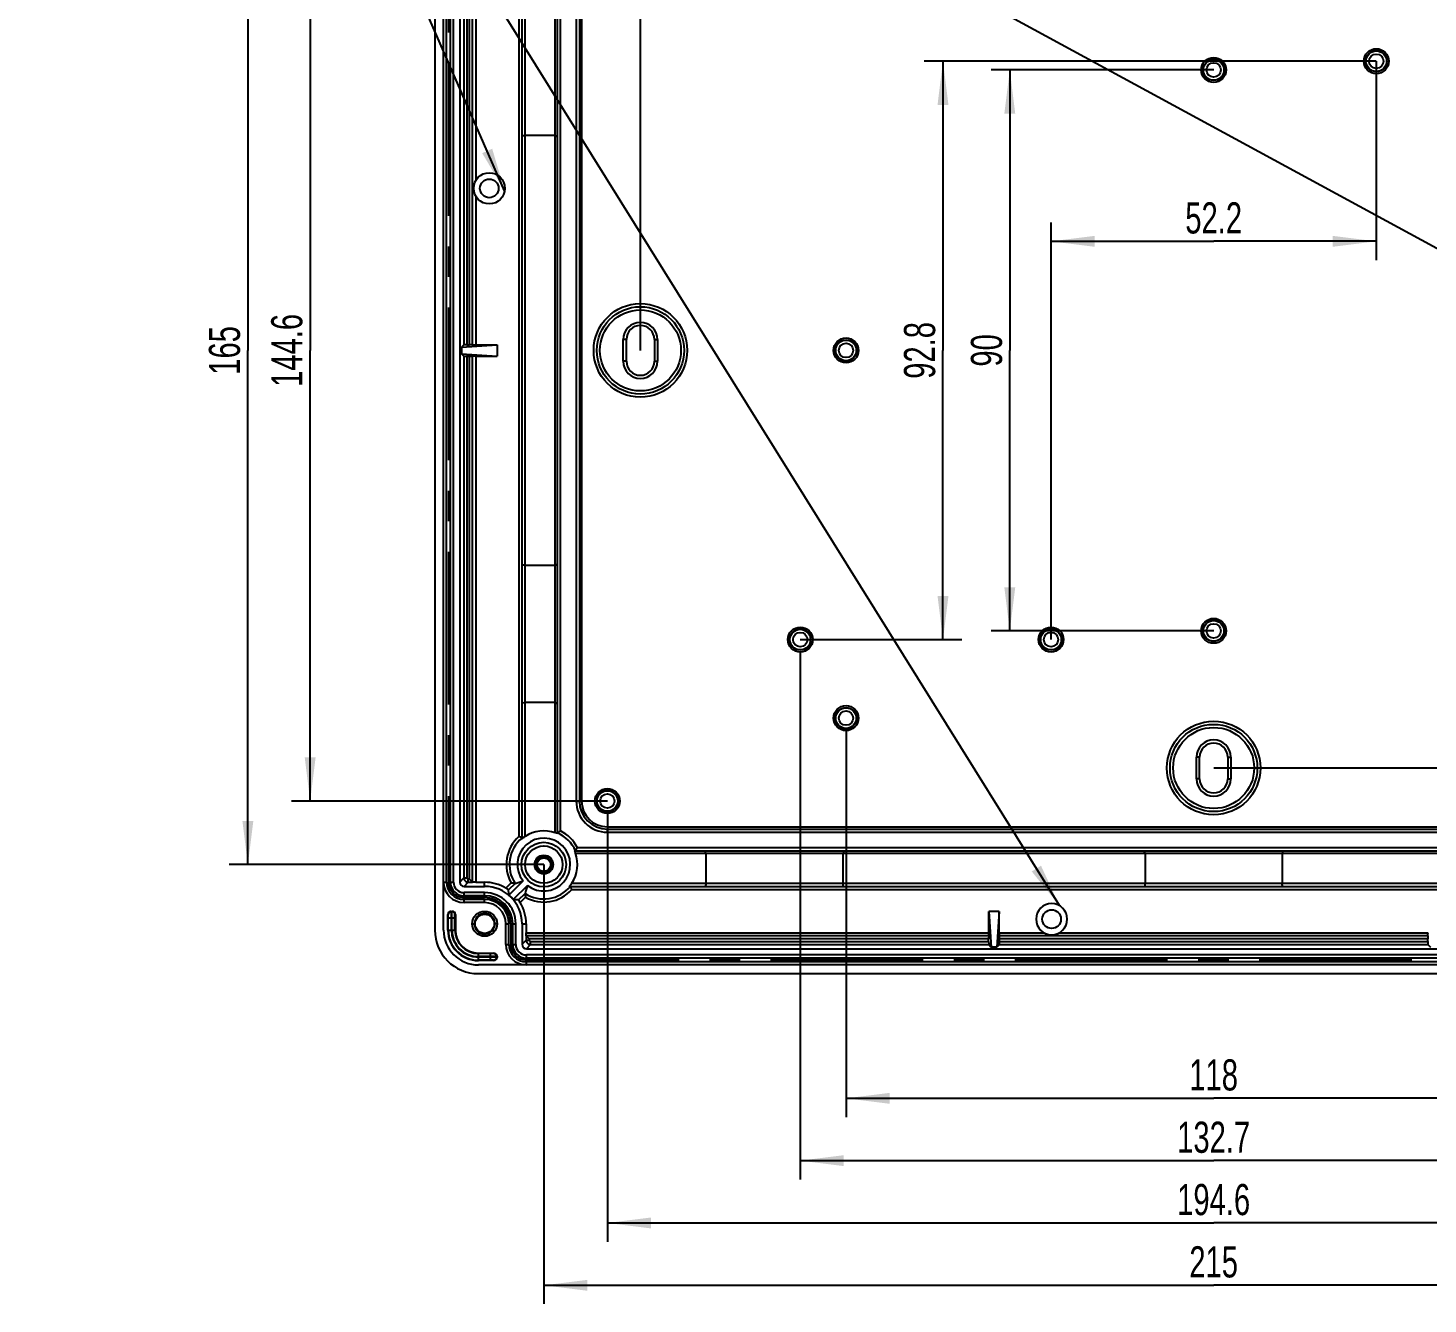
# Model space of a CAD drawing. Header units: millimetres. Extents: x 0 to 594, y 0 to 420.
# Drawn here: x 312 to 424.3, y 253.7 to 356 of the extents above; entities that cross this region are included whole.
import ezdxf

# ---------------------------------------------------------------- set-up
doc = ezdxf.new("R2010")
doc.units = ezdxf.units.MM
doc.header["$LTSCALE"] = 32.67
doc.linetypes.add('CENTER', pattern=[0.6, 0.375, -0.075, 0.075, -0.075])
doc.layers.get('0').update_dxf_attribs({"linetype": 'CONTINUOUS'})
for name, color, linetype in [('KASTEN_ABOX_DXF_CONTINUOUS_LINE', 7, 'CONTINUOUS'), ('KURVEN', 7, 'CONTINUOUS'), ('M-490-925-01-6274_DXF_DIMENSION', 7, 'CONTINUOUS'), ('M-490-925-01-6274_DXF_TEXT', 7, 'CONTINUOUS')]:
    doc.layers.add(name, color=color, linetype=linetype)
doc.styles.get("Standard").update_dxf_attribs({"font": 'txt', "width": 0.7})
doc.dimstyles.new('DIMSTYLE_2', dxfattribs={"dimtxt": 2.5, "dimasz": 3.5, "dimexe": 1.5, "dimexo": 0, "dimtad": 1, "dimdec": 3, "dimlfac": 2, "dimdsep": 46, "dimtxsty": 'Standard', "dimblk": '_FILLED', "dimblk1": '_FILLED', "dimblk2": '_FILLED', "dimcen": 0.09, "dimclrt": 5, "dimadec": 3, "dimazin": 2, "dimtp": 0.3, "dimtm": 0.3, "dimtfac": 1, "dimtdec": 3, "dimtofl": 0, "dimtmove": 0, "dimatfit": 3, "dimldrblk": '_FILLED', "dimfxl": 1, "dimtolj": 1, "dimarcsym": 0})
doc.dimstyles.new('DIMSTYLE_3', dxfattribs={"dimtxt": 2.5, "dimasz": 3.5, "dimexe": 1.5, "dimexo": 0, "dimtad": 1, "dimdec": 3, "dimlfac": 2, "dimdsep": 46, "dimtxsty": 'Standard', "dimblk": '_FILLED', "dimblk1": '_FILLED', "dimblk2": '_FILLED', "dimcen": 0.09, "dimclrt": 5, "dimadec": 3, "dimazin": 2, "dimtp": 0.5, "dimtm": 0.5, "dimtfac": 1, "dimtdec": 3, "dimtofl": 0, "dimtmove": 0, "dimatfit": 3, "dimldrblk": '_FILLED', "dimfxl": 1, "dimtolj": 1, "dimarcsym": 0})
doc.dimstyles.get("Standard").update_dxf_attribs({"dimtxt": 2.5, "dimasz": 3.5, "dimexe": 1.5, "dimexo": 0, "dimtad": 1, "dimdec": 3, "dimdsep": 46, "dimtxsty": 'Standard', "dimblk": '_FILLED', "dimblk1": '_FILLED', "dimblk2": '_FILLED', "dimcen": 0.09, "dimclrt": 5, "dimadec": 3, "dimazin": 2, "dimtol": 1, "dimtp": 0.005, "dimtm": 0.005, "dimtfac": 1, "dimtdec": 3, "dimtofl": 0, "dimtmove": 0, "dimatfit": 3, "dimldrblk": '_FILLED', "dimfxl": 1, "dimtolj": 1, "dimarcsym": 0})

# ---------------------------------------------------------------- blocks, each defined once
blk = doc.blocks.new('_FILLED')
at = {"color": 0, "linetype": 'ByBlock'}
blk.add_solid([(0, 0), (-1, 0.125), (-1, -0.125)], dxfattribs=at)
blk = doc.blocks.new('*D12')
at = {"layer": 'M-490-925-01-6274_DXF_DIMENSION', "color": 2, "linetype": 'Continuous', "transparency": 16777216}
for p, q in [((407.11, 363.68), (486.11, 363.68)), ((484.61, 363.68), (484.61, 330.18)), ((484.61, 296.68), (484.61, 330.18)), ((407.11, 296.68), (486.11, 296.68))]:
    blk.add_line(p, q, dxfattribs=at)
at = {"layer": 'M-490-925-01-6274_DXF_DIMENSION', "color": 2, "linetype": 'Continuous', "transparency": 16777216, "xscale": 3.5, "yscale": 3.5, "zscale": 3.5}
for p, rotation in [((484.61, 363.68), 90), ((484.61, 296.68), 270)]:
    blk.add_blockref('_FILLED', p, dxfattribs=dict(at, rotation=rotation))
at = {"layer": 'M-490-925-01-6274_DXF_DIMENSION', "color": 5, "linetype": 'Continuous', "transparency": 16777216, "insert": (481.48, 330.18), "char_height": 2.5, "width": 7.7679, "attachment_point": 2, "rotation": 90, "line_spacing_factor": 0.9}
blk.add_mtext('134', dxfattribs=at)
blk = doc.blocks.new('*D13')
at = {"layer": 'M-490-925-01-6274_DXF_DIMENSION', "color": 2, "linetype": 'Continuous', "transparency": 16777216}
for p, q in [((361.11, 330.18), (361.11, 391.68)), ((453.11, 330.18), (453.11, 391.68)), ((361.11, 390.18), (407.11, 390.18)), ((453.11, 390.18), (407.11, 390.18))]:
    blk.add_line(p, q, dxfattribs=at)
at = {"layer": 'M-490-925-01-6274_DXF_DIMENSION', "color": 2, "linetype": 'Continuous', "transparency": 16777216, "xscale": 3.5, "yscale": 3.5, "zscale": 3.5, "rotation": 180}
blk.add_blockref('_FILLED', (361.11, 390.18), dxfattribs=at)
at = {"layer": 'M-490-925-01-6274_DXF_DIMENSION', "color": 2, "linetype": 'Continuous', "transparency": 16777216, "xscale": 3.5, "yscale": 3.5, "zscale": 3.5}
blk.add_blockref('_FILLED', (453.11, 390.18), dxfattribs=at)
at = {"layer": 'M-490-925-01-6274_DXF_DIMENSION', "color": 5, "linetype": 'Continuous', "transparency": 16777216, "insert": (407.11, 393.31), "char_height": 2.5, "width": 8.0357, "attachment_point": 2, "line_spacing_factor": 0.9}
blk.add_mtext('184', dxfattribs=at)
blk = doc.blocks.new('*D15')
at = {"layer": 'M-490-925-01-6274_DXF_DIMENSION', "color": 2, "linetype": 'Continuous', "transparency": 16777216}
for p, q in [((353.36, 288.93), (353.36, 253.68)), ((460.86, 288.93), (460.86, 253.68)), ((353.36, 255.18), (407.11, 255.18)), ((460.86, 255.18), (407.11, 255.18))]:
    blk.add_line(p, q, dxfattribs=at)
at = {"layer": 'M-490-925-01-6274_DXF_DIMENSION', "color": 2, "linetype": 'Continuous', "transparency": 16777216, "xscale": 3.5, "yscale": 3.5, "zscale": 3.5, "rotation": 180}
blk.add_blockref('_FILLED', (353.36, 255.18), dxfattribs=at)
at = {"layer": 'M-490-925-01-6274_DXF_DIMENSION', "color": 2, "linetype": 'Continuous', "transparency": 16777216, "xscale": 3.5, "yscale": 3.5, "zscale": 3.5}
blk.add_blockref('_FILLED', (460.86, 255.18), dxfattribs=at)
at = {"layer": 'M-490-925-01-6274_DXF_DIMENSION', "color": 5, "linetype": 'Continuous', "transparency": 16777216, "insert": (407.11, 258.31), "char_height": 2.5, "width": 7.7679, "attachment_point": 2, "line_spacing_factor": 0.9}
blk.add_mtext('215', dxfattribs=at)
blk = doc.blocks.new('*D19')
at = {"layer": 'M-490-925-01-6274_DXF_DIMENSION', "color": 2, "linetype": 'Continuous', "transparency": 16777216}
for p, q in [((353.36, 371.43), (328.11, 371.43)), ((329.61, 371.43), (329.61, 330.18)), ((329.61, 288.93), (329.61, 330.18)), ((353.36, 288.93), (328.11, 288.93))]:
    blk.add_line(p, q, dxfattribs=at)
at = {"layer": 'M-490-925-01-6274_DXF_DIMENSION', "color": 2, "linetype": 'Continuous', "transparency": 16777216, "xscale": 3.5, "yscale": 3.5, "zscale": 3.5}
for p, rotation in [((329.61, 371.43), 90), ((329.61, 288.93), 270)]:
    blk.add_blockref('_FILLED', p, dxfattribs=dict(at, rotation=rotation))
at = {"layer": 'M-490-925-01-6274_DXF_DIMENSION', "color": 5, "linetype": 'Continuous', "transparency": 16777216, "insert": (326.48, 330.18), "char_height": 2.5, "width": 7.7679, "attachment_point": 2, "rotation": 90, "line_spacing_factor": 0.9}
blk.add_mtext('165', dxfattribs=at)
blk = doc.blocks.new('*D26')
at = {"layer": 'M-490-925-01-6274_DXF_DIMENSION', "color": 2, "linetype": 'Continuous', "transparency": 16777216}
for p, q in [((377.61, 299.68), (377.61, 268.68)), ((436.61, 299.68), (436.61, 268.68)), ((377.61, 270.18), (407.11, 270.18)), ((436.61, 270.18), (407.11, 270.18))]:
    blk.add_line(p, q, dxfattribs=at)
at = {"layer": 'M-490-925-01-6274_DXF_DIMENSION', "color": 2, "linetype": 'Continuous', "transparency": 16777216, "xscale": 3.5, "yscale": 3.5, "zscale": 3.5, "rotation": 180}
blk.add_blockref('_FILLED', (377.61, 270.18), dxfattribs=at)
at = {"layer": 'M-490-925-01-6274_DXF_DIMENSION', "color": 2, "linetype": 'Continuous', "transparency": 16777216, "xscale": 3.5, "yscale": 3.5, "zscale": 3.5}
blk.add_blockref('_FILLED', (436.61, 270.18), dxfattribs=at)
at = {"layer": 'M-490-925-01-6274_DXF_DIMENSION', "color": 5, "linetype": 'Continuous', "transparency": 16777216, "insert": (407.11, 273.31), "char_height": 2.5, "width": 7.2321, "attachment_point": 2, "line_spacing_factor": 0.9}
blk.add_mtext('118', dxfattribs=at)
blk = doc.blocks.new('*D27')
at = {"layer": 'M-490-925-01-6274_DXF_DIMENSION', "color": 2, "linetype": 'Continuous', "transparency": 16777216}
for p, q in [((440.28, 352.38), (440.28, 263.68)), ((373.93, 305.98), (373.93, 263.68)), ((373.93, 265.18), (407.11, 265.18)), ((440.28, 265.18), (407.11, 265.18))]:
    blk.add_line(p, q, dxfattribs=at)
at = {"layer": 'M-490-925-01-6274_DXF_DIMENSION', "color": 2, "linetype": 'Continuous', "transparency": 16777216, "xscale": 3.5, "yscale": 3.5, "zscale": 3.5, "rotation": 180}
blk.add_blockref('_FILLED', (373.93, 265.18), dxfattribs=at)
at = {"layer": 'M-490-925-01-6274_DXF_DIMENSION', "color": 2, "linetype": 'Continuous', "transparency": 16777216, "xscale": 3.5, "yscale": 3.5, "zscale": 3.5}
blk.add_blockref('_FILLED', (440.28, 265.18), dxfattribs=at)
at = {"layer": 'M-490-925-01-6274_DXF_DIMENSION', "color": 5, "linetype": 'Continuous', "transparency": 16777216, "insert": (407.11, 268.31), "char_height": 2.5, "width": 12.8571, "attachment_point": 2, "line_spacing_factor": 0.9}
blk.add_mtext('132.7', dxfattribs=at)
blk = doc.blocks.new('*D28')
at = {"layer": 'M-490-925-01-6274_DXF_DIMENSION', "color": 2, "linetype": 'Continuous', "transparency": 16777216}
for p, q in [((358.46, 293.03), (358.46, 258.68)), ((455.76, 293.03), (455.76, 258.68)), ((358.46, 260.18), (407.11, 260.18)), ((455.76, 260.18), (407.11, 260.18))]:
    blk.add_line(p, q, dxfattribs=at)
at = {"layer": 'M-490-925-01-6274_DXF_DIMENSION', "color": 2, "linetype": 'Continuous', "transparency": 16777216, "xscale": 3.5, "yscale": 3.5, "zscale": 3.5, "rotation": 180}
blk.add_blockref('_FILLED', (358.46, 260.18), dxfattribs=at)
at = {"layer": 'M-490-925-01-6274_DXF_DIMENSION', "color": 2, "linetype": 'Continuous', "transparency": 16777216, "xscale": 3.5, "yscale": 3.5, "zscale": 3.5}
blk.add_blockref('_FILLED', (455.76, 260.18), dxfattribs=at)
at = {"layer": 'M-490-925-01-6274_DXF_DIMENSION', "color": 5, "linetype": 'Continuous', "transparency": 16777216, "insert": (407.11, 263.31), "char_height": 2.5, "width": 13.125, "attachment_point": 2, "line_spacing_factor": 0.9}
blk.add_mtext('194.6', dxfattribs=at)
blk = doc.blocks.new('*D29')
at = {"layer": 'M-490-925-01-6274_DXF_DIMENSION', "color": 2, "linetype": 'Continuous', "transparency": 16777216}
for p, q in [((358.46, 366.33), (333.11, 366.33)), ((334.61, 366.33), (334.61, 330.18)), ((334.61, 294.03), (334.61, 330.18)), ((358.46, 294.03), (333.11, 294.03))]:
    blk.add_line(p, q, dxfattribs=at)
at = {"layer": 'M-490-925-01-6274_DXF_DIMENSION', "color": 2, "linetype": 'Continuous', "transparency": 16777216, "xscale": 3.5, "yscale": 3.5, "zscale": 3.5}
for p, rotation in [((334.61, 366.33), 90), ((334.61, 294.03), 270)]:
    blk.add_blockref('_FILLED', p, dxfattribs=dict(at, rotation=rotation))
at = {"layer": 'M-490-925-01-6274_DXF_DIMENSION', "color": 5, "linetype": 'Continuous', "transparency": 16777216, "insert": (331.48, 330.18), "char_height": 2.5, "width": 13.125, "attachment_point": 2, "rotation": 90, "line_spacing_factor": 0.9}
blk.add_mtext('144.6', dxfattribs=at)
blk = doc.blocks.new('*D31')
at = {"layer": 'M-490-925-01-6274_DXF_DIMENSION', "color": 2, "linetype": 'Continuous', "transparency": 16777216}
for p, q in [((420.16, 353.38), (420.16, 337.43)), ((394.06, 306.98), (394.06, 340.43)), ((394.06, 338.93), (407.11, 338.93)), ((420.16, 338.93), (407.11, 338.93))]:
    blk.add_line(p, q, dxfattribs=at)
at = {"layer": 'M-490-925-01-6274_DXF_DIMENSION', "color": 2, "linetype": 'Continuous', "transparency": 16777216, "xscale": 3.5, "yscale": 3.5, "zscale": 3.5, "rotation": 180}
blk.add_blockref('_FILLED', (394.06, 338.93), dxfattribs=at)
at = {"layer": 'M-490-925-01-6274_DXF_DIMENSION', "color": 2, "linetype": 'Continuous', "transparency": 16777216, "xscale": 3.5, "yscale": 3.5, "zscale": 3.5}
blk.add_blockref('_FILLED', (420.16, 338.93), dxfattribs=at)
at = {"layer": 'M-490-925-01-6274_DXF_DIMENSION', "color": 5, "linetype": 'Continuous', "transparency": 16777216, "insert": (407.11, 342.06), "char_height": 2.5, "width": 10.7143, "attachment_point": 2, "line_spacing_factor": 0.9}
blk.add_mtext('52.2', dxfattribs=at)
blk = doc.blocks.new('*D32')
at = {"layer": 'M-490-925-01-6274_DXF_DIMENSION', "color": 2, "linetype": 'Continuous', "transparency": 16777216}
for p, q in [((407.11, 352.68), (389.25, 352.68)), ((390.75, 352.68), (390.75, 330.18)), ((390.75, 307.68), (390.75, 330.18)), ((407.11, 307.68), (389.25, 307.68))]:
    blk.add_line(p, q, dxfattribs=at)
at = {"layer": 'M-490-925-01-6274_DXF_DIMENSION', "color": 2, "linetype": 'Continuous', "transparency": 16777216, "xscale": 3.5, "yscale": 3.5, "zscale": 3.5}
for p, rotation in [((390.75, 352.68), 90), ((390.75, 307.68), 270)]:
    blk.add_blockref('_FILLED', p, dxfattribs=dict(at, rotation=rotation))
at = {"layer": 'M-490-925-01-6274_DXF_DIMENSION', "color": 5, "linetype": 'Continuous', "transparency": 16777216, "insert": (387.63, 330.18), "char_height": 2.5, "width": 5.8929, "attachment_point": 2, "rotation": 90, "line_spacing_factor": 0.9}
blk.add_mtext('90', dxfattribs=at)
blk = doc.blocks.new('*D33')
at = {"layer": 'M-490-925-01-6274_DXF_DIMENSION', "color": 2, "linetype": 'Continuous', "transparency": 16777216}
for p, q in [((420.16, 353.38), (383.89, 353.38)), ((385.39, 353.38), (385.39, 330.18)), ((385.39, 306.98), (385.39, 330.18)), ((373.93, 306.98), (386.89, 306.98))]:
    blk.add_line(p, q, dxfattribs=at)
at = {"layer": 'M-490-925-01-6274_DXF_DIMENSION', "color": 2, "linetype": 'Continuous', "transparency": 16777216, "xscale": 3.5, "yscale": 3.5, "zscale": 3.5}
for p, rotation in [((385.39, 353.38), 90), ((385.39, 306.98), 270)]:
    blk.add_blockref('_FILLED', p, dxfattribs=dict(at, rotation=rotation))
at = {"layer": 'M-490-925-01-6274_DXF_DIMENSION', "color": 5, "linetype": 'Continuous', "transparency": 16777216, "insert": (382.26, 330.18), "char_height": 2.5, "width": 10.9821, "attachment_point": 2, "rotation": 90, "line_spacing_factor": 0.9}
blk.add_mtext('92.8', dxfattribs=at)

msp = doc.modelspace()

# ---------------------------------------------------------------- linework, layer by layer
at = {"layer": 'KASTEN_ABOX_DXF_CONTINUOUS_LINE', "color": 7, "linetype": 'Continuous'}
for p, q in [((344.60897, 376.6803), (344.60897, 283.6803)), ((345.30897, 287.5303), (345.30897, 372.8303)), ((346.10897, 287.5303), (346.10897, 372.8303)), ((346.61202, 372.82726), (346.61202, 287.53334)), ((346.94366, 372.49562), (346.94366, 330.63586)), ((347.64146, 330.63584), (347.64146, 372.84562)), ((351.60897, 290.99916), (351.60897, 369.36143)), ((354.27698, 291.47516), (354.27698, 368.88543)), ((354.45897, 291.4115), (354.45897, 368.94909)), ((356.20897, 366.3303), (356.20897, 294.0303)), ((356.39095, 366.3303), (356.39095, 294.0303)), ((354.27698, 347.42462), (351.85897, 347.42462)), ((346.94366, 330.63586), (346.75209, 330.44428)), ((346.75209, 330.44428), (349.60897, 330.63366)), ((346.75209, 330.44428), (346.75209, 329.91631)), ((347.19365, 330.63802), (347.39146, 330.63802)), ((347.89146, 330.63366), (349.60897, 330.63366)), ((349.60897, 330.63366), (349.60897, 329.72693)), ((359.73397, 329.3053), (359.73397, 331.0553)), ((359.98397, 329.3053), (359.98397, 331.0553)), ((362.23397, 331.0553), (362.23397, 329.3053)), ((362.48397, 331.0553), (362.48397, 329.3053)), ((346.94366, 329.72473), (346.75209, 329.91631)), ((346.75209, 329.91631), (349.60897, 329.72693)), ((346.94366, 329.72473), (346.94366, 287.86498)), ((347.19365, 329.72257), (347.39146, 329.72257)), ((347.64146, 287.51497), (347.64146, 329.72475)), ((347.89146, 329.72693), (349.60897, 329.72693)), ((354.27698, 312.93598), (351.85897, 312.93598)), ((354.27698, 301.92462), (351.85897, 301.92462)), ((405.73397, 295.8053), (405.73397, 297.5553)), ((405.98397, 295.8053), (405.98397, 297.5553)), ((408.23397, 297.5553), (408.23397, 295.8053)), ((408.48397, 297.5553), (408.48397, 295.8053)), ((358.45897, 291.96228), (455.75897, 291.96228)), ((358.45897, 291.7803), (455.75897, 291.7803)), ((353.35897, 290.3803), (353.30978, 290.42949)), ((353.40816, 290.42949), (353.35897, 290.3803)), ((355.84017, 290.0303), (458.37776, 290.0303)), ((355.90383, 289.84831), (458.3141, 289.84831)), ((366.35329, 289.84831), (366.35329, 287.4303)), ((377.36465, 289.84831), (377.36465, 287.4303)), ((401.60329, 289.84831), (401.60329, 287.4303)), ((412.61465, 289.84831), (412.61465, 287.4303)), ((350.55604, 286.48092), (351.69002, 287.61491)), ((352.03603, 288.2233), (352.10323, 288.2053)), ((352.10323, 288.2053), (352.08523, 288.1381)), ((354.61471, 288.2053), (354.6819, 288.2233)), ((354.63271, 288.1381), (354.61471, 288.2053)), ((345.30897, 283.6803), (345.30897, 287.5303)), ((348.60897, 286.6803), (346.95897, 286.6803)), ((346.96201, 287.18335), (348.60897, 287.18335)), ((347.29412, 287.51499), (347.64088, 287.51499)), ((347.89146, 287.51279), (348.60897, 287.51279)), ((351.05, 287.4223), (350.52908, 286.90137)), ((352.04358, 287.26135), (350.90959, 286.12737)), ((351.33005, 286.10041), (351.85097, 286.62133)), ((355.42784, 287.1803), (458.7901, 287.1803)), ((348.60897, 285.8803), (346.95897, 285.8803)), ((345.65897, 283.6803), (345.65897, 284.93033)), ((345.90893, 285.1803), (346.00901, 285.1803)), ((346.25897, 284.93033), (346.25897, 283.6803)), ((349.10897, 285.04632), (349.02147, 284.89477)), ((389.90897, 285.1803), (389.05897, 285.1803)), ((389.05897, 285.1803), (389.26307, 282.30869)), ((389.05897, 283.46279), (389.05897, 285.1803)), ((389.90897, 285.1803), (389.70487, 282.30869)), ((389.90897, 283.46279), (389.90897, 285.1803)), ((347.60897, 284.1803), (347.78397, 284.1803)), ((348.10897, 283.31427), (348.19647, 283.46583)), ((349.60897, 284.1803), (349.43397, 284.1803)), ((350.30897, 282.5303), (350.30897, 284.1803)), ((351.10897, 282.5303), (351.10897, 284.1803)), ((351.61202, 284.1803), (351.61202, 282.53334)), ((351.94146, 284.1803), (351.94146, 283.46279)), ((389.05679, 283.21279), (351.94364, 283.21279)), ((351.94366, 283.21221), (351.94366, 282.86498)), ((424.30679, 283.21279), (389.91115, 283.21279)), ((351.96201, 282.18335), (462.25593, 282.18335)), ((352.12054, 283.03592), (352.19365, 282.96279)), ((352.29412, 282.51499), (389.05677, 282.51499)), ((389.05461, 282.76498), (389.05461, 282.96279)), ((389.05677, 282.51499), (389.26307, 282.30869)), ((389.70487, 282.30869), (389.26307, 282.30869)), ((389.91117, 282.51499), (389.70487, 282.30869)), ((389.91117, 282.51499), (424.30677, 282.51499)), ((389.91333, 282.76498), (389.91333, 282.96279)), ((424.30461, 282.76498), (424.30461, 282.96279)), ((424.30677, 282.51499), (424.51307, 282.30869)), ((348.10897, 281.8303), (349.35901, 281.8303)), ((349.35901, 281.2303), (348.10897, 281.2303)), ((351.95897, 280.8803), (348.10897, 280.8803)), ((349.60897, 281.58033), (349.60897, 281.48026)), ((462.25897, 281.6803), (351.95897, 281.6803)), ((462.25897, 280.8803), (351.95897, 280.8803)), ((348.10897, 280.1803), (466.10897, 280.1803))]:
    msp.add_line(p, q, dxfattribs=at)
at = {"layer": 'KASTEN_ABOX_DXF_CONTINUOUS_LINE', "color": 9, "linetype": 'Continuous'}
for p, q in [((345.55897, 287.5303), (345.55897, 372.8303)), ((345.85897, 287.5303), (345.85897, 372.8303)), ((347.19365, 372.49562), (347.19365, 330.63802)), ((347.39146, 330.63802), (347.39146, 372.59561)), ((347.89146, 372.8478), (347.89146, 343.78769)), ((351.35897, 369.1838), (351.35897, 291.1768)), ((351.85897, 291.18176), (351.85897, 369.17883)), ((354.70897, 291.62786), (354.70897, 368.73273)), ((355.95897, 366.3303), (355.95897, 294.0303)), ((347.89146, 342.5729), (347.89146, 330.63366)), ((359.98397, 331.0553), (359.73397, 331.0553)), ((362.23397, 331.0553), (362.48397, 331.0553)), ((347.19365, 329.72257), (347.19365, 287.86498)), ((347.39146, 287.76498), (347.39146, 329.72257)), ((347.89146, 329.72693), (347.89146, 287.51279)), ((359.98397, 329.3053), (359.73397, 329.3053)), ((362.23397, 329.3053), (362.48397, 329.3053)), ((405.98397, 297.5553), (405.73397, 297.5553)), ((408.23397, 297.5553), (408.48397, 297.5553)), ((405.98397, 295.8053), (405.73397, 295.8053)), ((408.23397, 295.8053), (408.48397, 295.8053)), ((355.95897, 294.0303), (356.20897, 294.0303)), ((356.39095, 294.0303), (356.20897, 294.0303)), ((358.45897, 291.96228), (358.45897, 291.7803)), ((358.45897, 291.5303), (358.45897, 291.7803)), ((358.45897, 291.5303), (455.75897, 291.5303)), ((458.16141, 290.2803), (356.05653, 290.2803)), ((346.61202, 287.53334), (346.94366, 287.86498)), ((346.94366, 287.86498), (347.19365, 287.86498)), ((347.29365, 287.51499), (347.29365, 287.76498)), ((347.29365, 287.76498), (347.39146, 287.76498)), ((345.30897, 287.5303), (345.55897, 287.5303)), ((345.85897, 287.5303), (346.10897, 287.5303)), ((346.95897, 286.4303), (346.95897, 286.6803)), ((346.96201, 287.18335), (347.29412, 287.51499)), ((348.60897, 287.18335), (348.60897, 287.51279)), ((348.60897, 286.4303), (348.60897, 286.6803)), ((350.73473, 287.46056), (350.31635, 287.04218)), ((355.60547, 286.9303), (458.61247, 286.9303)), ((355.61043, 287.4303), (458.60751, 287.4303)), ((348.60897, 286.4303), (346.95897, 286.4303)), ((346.95897, 285.8803), (346.95897, 286.1303)), ((348.60897, 286.1303), (346.95897, 286.1303)), ((348.60897, 285.8803), (348.60897, 286.1303)), ((351.47085, 285.88767), (351.88923, 286.30606)), ((345.68792, 284.90138), (345.65897, 284.93033)), ((345.69221, 283.6803), (345.69221, 284.65142)), ((345.69221, 284.65142), (346.22573, 284.65142)), ((345.93788, 285.15134), (345.90893, 285.1803)), ((345.98005, 285.15134), (345.93788, 285.15134)), ((345.94217, 283.6803), (345.94217, 284.65142)), ((345.97577, 283.6803), (345.97577, 284.65142)), ((345.98005, 285.15134), (346.00901, 285.1803)), ((346.22573, 283.6803), (346.22573, 284.65142)), ((346.23002, 284.90138), (346.25897, 284.93033)), ((345.65897, 283.6803), (345.94217, 283.6803)), ((345.97577, 283.6803), (346.25897, 283.6803)), ((350.30897, 284.1803), (350.55897, 284.1803)), ((350.55897, 282.5303), (350.55897, 284.1803)), ((350.85897, 282.5303), (350.85897, 284.1803)), ((350.85897, 284.1803), (351.10897, 284.1803)), ((351.61202, 284.1803), (351.94146, 284.1803)), ((351.94146, 283.46279), (389.05897, 283.46279)), ((389.90897, 283.46279), (393.50157, 283.46279)), ((394.71636, 283.46279), (424.30897, 283.46279)), ((350.30897, 282.5303), (350.55897, 282.5303)), ((350.85897, 282.5303), (351.10897, 282.5303)), ((351.61202, 282.53334), (351.94366, 282.86498)), ((351.94366, 282.86498), (352.19365, 282.86498)), ((351.96201, 282.18335), (352.29412, 282.51499)), ((352.19365, 282.96279), (352.19365, 282.86498)), ((389.05461, 282.96279), (352.19365, 282.96279)), ((352.29365, 282.51499), (352.29365, 282.76498)), ((352.29365, 282.76498), (389.05461, 282.76498)), ((424.30461, 282.96279), (389.91333, 282.96279)), ((389.91333, 282.76498), (424.30461, 282.76498)), ((348.10897, 281.54709), (348.10897, 281.8303)), ((349.08009, 281.79706), (348.10897, 281.79706)), ((349.08005, 281.54709), (348.10897, 281.54709)), ((348.10897, 281.2303), (348.10897, 281.5135)), ((349.08007, 281.5135), (348.10897, 281.5135)), ((349.08009, 281.26354), (348.10897, 281.26354)), ((349.08009, 281.26354), (349.08009, 281.79706)), ((349.35901, 281.8303), (349.33005, 281.80134)), ((349.35901, 281.2303), (349.33005, 281.25925)), ((349.60897, 281.58033), (349.58002, 281.55138)), ((349.58002, 281.50921), (349.58002, 281.55138)), ((349.60897, 281.48026), (349.58002, 281.50921)), ((351.95897, 281.4303), (351.95897, 281.6803)), ((462.25897, 281.4303), (351.95897, 281.4303)), ((351.95897, 280.8803), (351.95897, 281.1303)), ((462.25897, 281.1303), (351.95897, 281.1303))]:
    msp.add_line(p, q, dxfattribs=at)
at = {"layer": 'KASTEN_ABOX_DXF_CONTINUOUS_LINE', "color": 7, "linetype": 'Continuous'}
for centre, radius in [((420.15897, 353.3803), 1), ((420.15897, 353.3803), 0.85), ((420.15897, 353.3803), 0.82638), ((407.10897, 352.6803), 1), ((407.10897, 352.6803), 0.85), ((407.10897, 352.6803), 0.82638), ((348.98397, 343.1803), 1.25), ((348.98397, 343.1803), 0.75), ((361.10897, 330.1803), 3.5), ((377.60897, 330.1803), 1), ((377.60897, 330.1803), 0.85), ((377.60897, 330.1803), 0.82638), ((373.93397, 306.9803), 1), ((373.93397, 306.9803), 0.85), ((394.05897, 306.9803), 1), ((394.05897, 306.9803), 0.85), ((407.10897, 307.6803), 1), ((407.10897, 307.6803), 0.85), ((407.10897, 307.6803), 0.82638), ((373.93397, 306.9803), 0.82638), ((394.05897, 306.9803), 0.82638), ((377.60897, 300.6803), 1), ((377.60897, 300.6803), 0.85), ((377.60897, 300.6803), 0.82638), ((407.10897, 296.6803), 3.5), ((358.45897, 294.0303), 1), ((358.45897, 294.0303), 0.85), ((358.45897, 294.0303), 0.82638), ((353.35897, 288.9303), 1.78868), ((353.35897, 288.9303), 1.5), ((353.35897, 288.9303), 0.75), ((353.35897, 288.9303), 0.625), ((353.35897, 288.9303), 0.54209), ((348.60897, 284.1803), 1), ((348.60897, 284.1803), 0.76828), ((394.10897, 284.5553), 0.75)]:
    msp.add_circle(centre, radius, dxfattribs=at)
at = {"layer": 'KASTEN_ABOX_DXF_CONTINUOUS_LINE', "color": 9, "linetype": 'Continuous'}
for centre, radius in [((420.15897, 353.3803), 0.57636), ((407.10897, 352.6803), 0.57636), ((361.10897, 330.1803), 3.74999), ((361.10897, 330.1803), 3.24999), ((377.60897, 330.1803), 0.57636), ((407.10897, 307.6803), 0.57636), ((373.93397, 306.9803), 0.57636), ((394.05897, 306.9803), 0.57636), ((377.60897, 300.6803), 0.57636), ((407.10897, 296.6803), 3.74999), ((407.10897, 296.6803), 3.24999), ((358.45897, 294.0303), 0.57636)]:
    msp.add_circle(centre, radius, dxfattribs=at)
at = {"layer": 'KASTEN_ABOX_DXF_CONTINUOUS_LINE', "color": 7, "linetype": 'Continuous'}
for centre, radius, start, end in [((366.80554, 367.51085), 23.67323, 238.0466227, 238.5642818), ((361.10897, 331.0553), 1.375, 0, 180), ((361.10897, 331.0553), 1.125, 0, 180), ((361.10897, 329.3053), 1.375, 180, 360), ((361.10897, 329.3053), 1.125, 180, 360), ((366.80554, 292.84974), 23.67323, 121.4357182, 121.9533773), ((366.80554, 322.01085), 23.67323, 238.0466227, 238.5642818), ((407.10897, 297.5553), 1.375, 0, 180), ((407.10897, 297.5553), 1.125, 0, 180), ((407.10897, 295.8053), 1.375, 180, 360), ((407.10897, 295.8053), 1.125, 180, 360), ((358.45897, 294.0303), 2.25, 180, 270), ((358.45897, 294.0303), 2.06799, 180, 270), ((353.35897, 288.9303), 2.125, 231.756327, 218.243673), ((346.30643, 279.89115), 12.36503, 65.2708825, 65.8821362), ((353.35897, 288.9303), 2.70538, 70.1639862, 123.6728801), ((360.06376, 282.94786), 10.19883, 121.6709158, 122.4418657), ((353.35897, 288.9303), 2.70538, 326.3271199, 19.8360138), ((347.37252, 295.63757), 10.20354, 327.5548509, 328.3290419), ((386.43953, 302.37687), 23.67323, 211.4357182, 211.9533773), ((357.27841, 302.37687), 23.67323, 328.0466227, 328.5642818), ((421.68953, 302.37687), 23.67323, 211.4357182, 211.9533773), ((392.52841, 302.37687), 23.67323, 328.0466227, 328.5642818), ((337.41794, 333.88012), 48.41655, 286.3532062, 287.144161), ((346.95897, 287.5303), 1.65, 180.0000003, 270.0000001), ((346.95897, 287.5303), 0.85, 180, 270), ((348.60897, 284.1803), 3.33249, 59.1800166, 90), ((348.60897, 284.1803), 3.00305, 0, 90), ((348.60897, 284.1803), 2.5, 0, 90), ((340.97105, 286.07742), 9.59348, 2.4105496, 4.9270059), ((348.60897, 284.1803), 3.01396, 40.2420048, 49.7579952), ((398.3088, 272.98927), 48.41655, 162.855839, 163.6467938), ((344.32552, 281.8803), 12.35879, 24.1178918, 24.7265203), ((348.60897, 284.1803), 1.7, 359.9999998, 89.9999998), ((350.5061, 276.54238), 9.59348, 85.0729941, 87.5894504), ((348.60897, 284.1803), 3.33249, 0, 30.8199834), ((394.10897, 284.5553), 1.25, 0, 180), ((348.61101, 284.18218), 0.82181, 90.1423587, 239.9999982), ((348.60693, 284.17841), 0.82181, 270.1423587, 59.9999982), ((394.10897, 284.5553), 1.25, 180, 360), ((348.10897, 283.6803), 3.5, 180, 270), ((348.10897, 283.6803), 2.8, 180, 270), ((348.10897, 283.6803), 2.45, 180, 270), ((348.10897, 283.6803), 1.85, 180, 270), ((351.95897, 282.5303), 1.65, 180, 270), ((351.95897, 282.5303), 0.85, 180, 270)]:
    msp.add_arc(centre, radius, start, end, dxfattribs=at)
at = {"layer": 'KASTEN_ABOX_DXF_CONTINUOUS_LINE', "color": 9, "linetype": 'Continuous'}
for centre, radius, start, end in [((358.45897, 294.0303), 2.49998, 180, 270), ((353.35897, 288.9303), 3.00778, 131.6778241, 209.2515006), ((353.35897, 288.9303), 2.75782, 129.3872504, 213.1485534), ((353.35897, 288.9303), 2.76655, 23.4286711, 66.5713289), ((353.35897, 288.9303), 3.01651, 26.5857571, 63.4142429), ((347.29367, 287.865), 0.35001, 180.003786, 270.0739383), ((347.29365, 287.86498), 0.09999, 179.9986773, 270.0013227), ((346.95897, 287.5303), 1.39997, 180, 270), ((346.95897, 287.5303), 1.09998, 180, 270), ((353.35897, 288.9303), 2.75782, 236.8514466, 320.6127496), ((353.35897, 288.9303), 3.00778, 240.7484994, 318.3221759), ((348.60897, 284.1803), 2.24998, 0, 90), ((348.60897, 284.1803), 1.94996, 0, 90), ((345.9379, 284.90137), 0.24998, 90.0033035, 179.9966965), ((345.98004, 284.90137), 0.24998, 0.0033035, 89.9966965), ((348.10897, 283.6803), 2.41676, 180, 270), ((348.10897, 283.6803), 2.16679, 180, 270), ((348.10897, 283.6803), 2.13318, 180, 270), ((348.10897, 283.6803), 1.88324, 180, 270), ((351.95897, 282.5303), 1.39997, 180, 270), ((351.95897, 282.5303), 1.09998, 180, 270), ((352.29367, 282.865), 0.35001, 180.003786, 270.0739383), ((352.29365, 282.86498), 0.09999, 179.9986773, 270.0013227), ((349.33004, 281.55137), 0.24998, 0.0033035, 89.9966965), ((349.33004, 281.50923), 0.24998, 270.0033035, 359.9966965)]:
    msp.add_arc(centre, radius, start, end, dxfattribs=at)
at = {"layer": 'KASTEN_ABOX_DXF_CONTINUOUS_LINE', "color": 7, "linetype": 'Continuous'}
for centre, major_axis, ratio, start_param, end_param in [((347.19365, 330.63584), (0.25, 0), 0.008726868, 1.570796327, 3.132866007), ((347.39146, 330.63584), (0.25, 0), 0.008726868, 0, 1.570796327), ((347.89146, 330.63584), (0.25, 0), 0.008726868, 3.141592654, 4.71238898), ((347.19365, 329.72475), (0.25, 0), 0.008726868, -3.132866007, -1.570796327), ((347.39146, 329.72475), (0.25, 0), 0.008726868, -1.570796327, 0), ((347.89146, 329.72475), (0.25, 0), 0.008726868, 1.570796327, 3.141592654), ((353.48689, 288.9303), (2.66749, 0), 0.998849382, 1.197791543, 1.270093165), ((353.35897, 289.05822), (0, 2.66749), 0.998849382, -1.270093165, -1.197791543), ((346.96204, 287.53336), (0.24751, 0.24751), 0.99992385, -3.926952741, -2.356232566), ((345.90901, 284.93026), (0.17683, -0.17683), 0.99969546, 2.356346783, 3.926838524), ((346.00893, 284.93026), (0.17683, 0.17683), 0.99969546, -0.78524587, 0.78524587), ((389.05679, 282.96279), (0, 0.25), 0.008726868, 0, 1.570796327), ((389.05679, 283.46279), (0, 0.25), 0.008726868, -3.141592654, -1.570796327), ((389.91115, 283.46279), (0, 0.25), 0.008726868, -4.71238898, -3.141592654), ((389.91115, 282.96279), (0, 0.25), 0.008726868, -1.570796327, 0), ((424.30679, 282.96279), (0, 0.25), 0.008726868, 0, 1.570796327), ((424.30679, 283.46279), (0, 0.25), 0.008726868, -3.141592654, -1.570796327), ((351.96204, 282.53336), (0.24751, 0.24751), 0.99992385, -3.926952741, -2.356232566), ((389.05679, 282.76498), (0, 0.25), 0.008726868, -4.71238898, -3.1503193), ((389.91115, 282.76498), (0, 0.25), 0.008726868, -3.132866007, -1.570796327), ((424.30679, 282.76498), (0, 0.25), 0.008726868, -4.71238898, -3.1503193), ((349.35893, 281.58026), (0.17683, 0.17683), 0.99969546, -0.78524587, 0.78524587), ((349.35893, 281.48033), (0.17683, -0.17683), 0.99969546, -0.78524587, 0.78524587)]:
    msp.add_ellipse(centre, major_axis=major_axis, ratio=ratio, start_param=start_param, end_param=end_param, dxfattribs=at)
for points, knots in [([(351.60897, 347.36815), (351.60897, 347.37757), (351.63728, 347.39759), (351.71784, 347.41776), (351.79938, 347.42462), (351.85897, 347.42462)], [0, 0, 0, 0, 0.107307196, 0.321637277, 1, 1, 1, 1]), ([(351.85897, 312.93598), (351.79938, 312.93598), (351.71784, 312.94283), (351.63728, 312.963), (351.60897, 312.98302), (351.60897, 312.99245)], [0, 0, 0, 0, 0.678362723, 0.892692803, 1, 1, 1, 1]), ([(351.60897, 301.86815), (351.60897, 301.87757), (351.63728, 301.89759), (351.71784, 301.91776), (351.79938, 301.92462), (351.85897, 301.92462)], [0, 0, 0, 0, 0.107307196, 0.321637277, 1, 1, 1, 1]), ([(351.60897, 291.06165), (351.60897, 291.06526), (351.58976, 291.06727), (351.56983, 291.08222), (351.52657, 291.09925), (351.49644, 291.11424), (351.47908, 291.12225)], [0, 0, 0, 0, 0.075673738, 0.281996154, 0.599728993, 1, 1, 1, 1]), ([(351.85897, 291.18176), (351.82894, 291.16176), (351.77257, 291.12296), (351.70542, 291.07254), (351.66112, 291.03937), (351.63334, 291.01563), (351.62206, 291.01079), (351.60897, 290.99675), (351.60897, 290.99916)], [0, 0, 0, 0, 0.349519495, 0.666594355, 0.800294166, 0.907163455, 0.976648597, 1, 1, 1, 1]), ([(354.45897, 291.46868), (354.45897, 291.47295), (354.47958, 291.47788), (354.50044, 291.49829), (354.54469, 291.52325), (354.57526, 291.54394), (354.59266, 291.55502)], [0, 0, 0, 0, 0.080480525, 0.29382165, 0.61113394, 1, 1, 1, 1]), ([(355.89735, 290.0303), (355.9016, 290.0303), (355.90652, 290.05082), (355.92684, 290.0716), (355.9517, 290.11567), (355.97231, 290.14611), (355.98335, 290.16345)], [0, 0, 0, 0, 0.080499338, 0.293817333, 0.611056717, 1, 1, 1, 1]), ([(347.39146, 287.76498), (347.41431, 287.74213), (347.49302, 287.66348), (347.57162, 287.58473), (347.6276, 287.52906)], [0, 0, 0, 0, 0.290456367, 1, 1, 1, 1]), ([(347.6276, 287.52906), (347.63101, 287.52567), (347.6341, 287.52044), (347.64146, 287.51676), (347.64146, 287.51498)], [0, 0, 0, 0, 0.729178246, 1, 1, 1, 1]), ([(347.89146, 287.51279), (347.85943, 287.51279), (347.80048, 287.51309), (347.73017, 287.51282), (347.6861, 287.51421), (347.66139, 287.51291), (347.65102, 287.51627), (347.64088, 287.51338), (347.64088, 287.51499)], [0, 0, 0, 0, 0.383386916, 0.708598513, 0.832581114, 0.924277092, 0.980704371, 1, 1, 1, 1]), ([(350.52908, 286.90137), (350.52893, 286.90314), (350.52096, 286.90605), (350.51149, 286.91591), (350.49095, 286.92903), (350.45371, 286.95567), (350.39455, 286.99425), (350.34395, 287.02571), (350.31635, 287.04218)], [0, 0, 0, 0, 0.020853549, 0.079344413, 0.173339273, 0.298626238, 0.622255745, 1, 1, 1, 1]), ([(351.05, 287.4223), (351.03975, 287.41928), (351.00295, 287.43165), (350.9345, 287.43289), (350.83971, 287.4471), (350.77069, 287.45559), (350.73473, 287.46056)], [0, 0, 0, 0, 0.100995552, 0.341622204, 0.657070981, 1, 1, 1, 1]), ([(351.85097, 286.62133), (351.84795, 286.61107), (351.86032, 286.57427), (351.86157, 286.50582), (351.87578, 286.41103), (351.88426, 286.34202), (351.88923, 286.30606)], [0, 0, 0, 0, 0.101019428, 0.341646695, 0.657063161, 1, 1, 1, 1]), ([(355.42784, 287.1803), (355.42543, 287.1803), (355.43946, 287.19338), (355.4443, 287.20467), (355.46804, 287.23245), (355.50122, 287.27675), (355.55163, 287.3439), (355.59043, 287.40027), (355.61043, 287.4303)], [0, 0, 0, 0, 0.023351998, 0.092837461, 0.199706771, 0.333407473, 0.650481338, 1, 1, 1, 1]), ([(355.49032, 287.1803), (355.49395, 287.1803), (355.49595, 287.161), (355.51098, 287.14098), (355.52809, 287.09753), (355.54314, 287.06727), (355.55119, 287.04983)], [0, 0, 0, 0, 0.075637184, 0.281989009, 0.599821949, 1, 1, 1, 1]), ([(366.35329, 287.4303), (366.35329, 287.37071), (366.34644, 287.28916), (366.32626, 287.20861), (366.30625, 287.1803), (366.29682, 287.1803)], [0, 0, 0, 0, 0.678362723, 0.892692803, 1, 1, 1, 1]), ([(377.42112, 287.1803), (377.41169, 287.1803), (377.39167, 287.20861), (377.3715, 287.28916), (377.36465, 287.37071), (377.36465, 287.4303)], [0, 0, 0, 0, 0.107307196, 0.321637277, 1, 1, 1, 1]), ([(401.60329, 287.4303), (401.60329, 287.37071), (401.59644, 287.28916), (401.57626, 287.20861), (401.55625, 287.1803), (401.54682, 287.1803)], [0, 0, 0, 0, 0.678362723, 0.892692803, 1, 1, 1, 1]), ([(412.67112, 287.1803), (412.66169, 287.1803), (412.64167, 287.20861), (412.6215, 287.28916), (412.61465, 287.37071), (412.61465, 287.4303)], [0, 0, 0, 0, 0.107307196, 0.321637277, 1, 1, 1, 1]), ([(351.47085, 285.88767), (351.45439, 285.91527), (351.42292, 285.96588), (351.38435, 286.02503), (351.3577, 286.06228), (351.34458, 286.08282), (351.33472, 286.09229), (351.33181, 286.10026), (351.33005, 286.10041)], [0, 0, 0, 0, 0.377744255, 0.701373762, 0.826660727, 0.920655587, 0.979146451, 1, 1, 1, 1]), ([(351.94366, 283.21221), (351.94205, 283.21221), (351.94494, 283.22235), (351.94158, 283.23272), (351.94288, 283.25743), (351.94149, 283.3015), (351.94176, 283.37181), (351.94146, 283.43076), (351.94146, 283.46279)], [0, 0, 0, 0, 0.019295629, 0.075722908, 0.167418886, 0.291401487, 0.616613084, 1, 1, 1, 1]), ([(351.94365, 283.21279), (351.94587, 283.21279), (351.9504, 283.20373), (351.96345, 283.19461), (351.98101, 283.17492), (352.01369, 283.14307), (352.06053, 283.09572), (352.09981, 283.05664), (352.12054, 283.03592)], [0, 0, 0, 0, 0.026559406, 0.097569602, 0.20346889, 0.334818991, 0.648469919, 1, 1, 1, 1])]:
    msp.add_open_spline(points, degree=3, knots=knots, dxfattribs=at)
at = {"layer": 'KASTEN_ABOX_DXF_CONTINUOUS_LINE', "color": 9, "linetype": 'Continuous'}
for points, knots in [([(345.69221, 284.65142), (345.69221, 284.68295), (345.69098, 284.7408), (345.69387, 284.81929), (345.68534, 284.86721), (345.69274, 284.8966), (345.68792, 284.90138)], [0, 0, 0, 0, 0.37834121, 0.700498314, 0.918559542, 1, 1, 1, 1]), ([(345.94217, 284.65142), (345.94217, 284.71448), (345.94184, 284.8312), (345.94158, 284.96886), (345.94002, 285.05869), (345.94054, 285.10526), (345.93759, 285.13365), (345.93955, 285.14802), (345.93788, 285.15134)], [0, 0, 0, 0, 0.378399351, 0.700611204, 0.825142021, 0.918693455, 0.977724224, 1, 1, 1, 1]), ([(345.97577, 284.65142), (345.97577, 284.71448), (345.97609, 284.83121), (345.97636, 284.96887), (345.97791, 285.0587), (345.9774, 285.10527), (345.98034, 285.13366), (345.9784, 285.14802), (345.98005, 285.15134)], [0, 0, 0, 0, 0.378399252, 0.700636024, 0.825174458, 0.918723181, 0.977738591, 1, 1, 1, 1]), ([(346.22573, 284.65142), (346.22573, 284.68295), (346.22695, 284.7408), (346.22408, 284.81927), (346.23257, 284.86724), (346.22522, 284.89658), (346.23002, 284.90138)], [0, 0, 0, 0, 0.378322929, 0.700494456, 0.918566322, 1, 1, 1, 1]), ([(349.58002, 281.55138), (349.57671, 281.54973), (349.56239, 281.55167), (349.53407, 281.54873), (349.48759, 281.54924), (349.39781, 281.54769), (349.26006, 281.54742), (349.14322, 281.54709), (349.08005, 281.54709)], [0, 0, 0, 0, 0.022189435, 0.081029972, 0.174367971, 0.298734981, 0.62100602, 1, 1, 1, 1]), ([(349.58002, 281.50921), (349.57671, 281.51086), (349.5624, 281.50893), (349.53408, 281.51186), (349.48761, 281.51135), (349.39783, 281.5129), (349.26008, 281.51317), (349.14324, 281.5135), (349.08007, 281.5135)], [0, 0, 0, 0, 0.022180326, 0.081004867, 0.174330835, 0.298700112, 0.620988336, 1, 1, 1, 1]), ([(349.33005, 281.80134), (349.32527, 281.79656), (349.29599, 281.80388), (349.24806, 281.79541), (349.16958, 281.79828), (349.11168, 281.79706), (349.08009, 281.79706)], [0, 0, 0, 0, 0.081182016, 0.298869238, 0.621076086, 1, 1, 1, 1]), ([(349.33005, 281.25925), (349.32527, 281.26403), (349.29599, 281.25671), (349.24807, 281.26518), (349.16958, 281.26231), (349.11168, 281.26354), (349.08009, 281.26354)], [0, 0, 0, 0, 0.081157207, 0.298836249, 0.621060569, 1, 1, 1, 1])]:
    msp.add_open_spline(points, degree=3, knots=knots, dxfattribs=at)
at = {"layer": 'KASTEN_ABOX_DXF_CONTINUOUS_LINE', "color": 7, "linetype": 'Continuous'}
for points in [[(349.02147, 284.89477), (348.89807, 284.96551), (348.75121, 285.00442), (348.60897, 285.00399)], [(348.19647, 283.46583), (348.31987, 283.39508), (348.46673, 283.35617), (348.60897, 283.35661)]]:
    msp.add_open_spline(points, degree=3, dxfattribs=at)
at = {"layer": 'KURVEN', "color": 2, "linetype": 'CENTER'}
for p, q in [((345.70897, 372.8303), (345.70897, 287.5303)), ((346.95897, 286.2803), (348.60897, 286.2803)), ((350.70897, 284.1803), (350.70897, 282.5303)), ((351.95897, 281.2803), (462.25897, 281.2803))]:
    msp.add_line(p, q, dxfattribs=at)
for centre, radius, start, end in [((346.95897, 287.5303), 1.25, 180, 270), ((348.60897, 284.1803), 2.1, 0, 90), ((351.95897, 282.5303), 1.25, 180, 270)]:
    msp.add_arc(centre, radius, start, end, dxfattribs=at)

# ---------------------------------------------------------------- dimensions: what is measured, and where the dimension line sits
at = {"layer": 'M-490-925-01-6274_DXF_DIMENSION', "color": 2, "linetype": 'Continuous'}
for base, p1, p2, dimstyle, picture, middle in [((453.10897, 390.1803), (361.10897, 330.1803), (453.10897, 330.1803), 'DIMSTYLE_3', '*D13', (406.75183, 390.1803)), ((420.15897, 338.932), (394.05897, 306.9803), (420.15897, 353.3803), 'DIMSTYLE_2', '*D31', (406.75183, 338.932)), ((440.28397, 265.1803), (373.93397, 305.9803), (440.28397, 352.3803), 'DIMSTYLE_3', '*D27', (406.75183, 265.1803)), ((436.60897, 270.1803), (377.60897, 299.6803), (436.60897, 299.6803), 'DIMSTYLE_2', '*D26', (406.75181, 270.1803)), ((455.75897, 260.1803), (358.45897, 293.0303), (455.75897, 293.0303), 'DIMSTYLE_3', '*D28', (406.75181, 260.1803)), ((460.85897, 255.1803), (353.35897, 288.9303), (460.85897, 288.9303), 'DIMSTYLE_3', '*D15', (406.75183, 255.1803))]:
    dim = msp.add_linear_dim(base=base, p1=p1, p2=p2, dimstyle=dimstyle, dxfattribs=at)
    dim.commit()
    dim.dimension.update_dxf_attribs({"geometry": picture, "text_midpoint": middle, "dimtype": 160})
for base, p1, p2, angle, dimstyle, picture, middle in [((329.60897, 371.4303), (353.35897, 288.9303), (353.35897, 371.4303), 90, 'DIMSTYLE_3', '*D19', (329.60897, 329.82317)), ((334.60897, 294.0303), (358.45897, 366.3303), (358.45897, 294.0303), 270, 'DIMSTYLE_3', '*D29', (334.60897, 329.82315)), ((484.60897, 363.6803), (407.10897, 296.6803), (407.10897, 363.6803), 90, 'DIMSTYLE_3', '*D12', (484.60897, 329.82316)), ((385.38819, 353.3803), (373.93397, 306.9803), (420.15897, 353.3803), 90, 'DIMSTYLE_2', '*D33', (385.38819, 329.82315)), ((390.75136, 307.6803), (407.10897, 352.6803), (407.10897, 307.6803), 270, 'DIMSTYLE_2', '*D32', (390.75136, 329.82315))]:
    dim = msp.add_linear_dim(base=base, p1=p1, p2=p2, angle=angle, dimstyle=dimstyle, dxfattribs=at)
    dim.commit()
    dim.dimension.update_dxf_attribs({"geometry": picture, "text_midpoint": middle, "dimtype": 160})

# ---------------------------------------------------------------- leaders
at = {"layer": 'M-490-925-01-6274_DXF_TEXT', "color": 2, "linetype": 'Continuous'}
for points in [[(463.98397, 317.1803), (329.60897, 390.1803), (311.96707, 390.1803)], [(394.73397, 285.63783), (329.60897, 390.1803), (311.96707, 390.1803)], [(350.21621, 342.9725), (329.60897, 390.1803), (311.96707, 390.1803)]]:
    msp.add_leader(points, dimstyle='Standard', override={"dimtad": 0}, dxfattribs=at)

doc.saveas('drawing.dxf')
